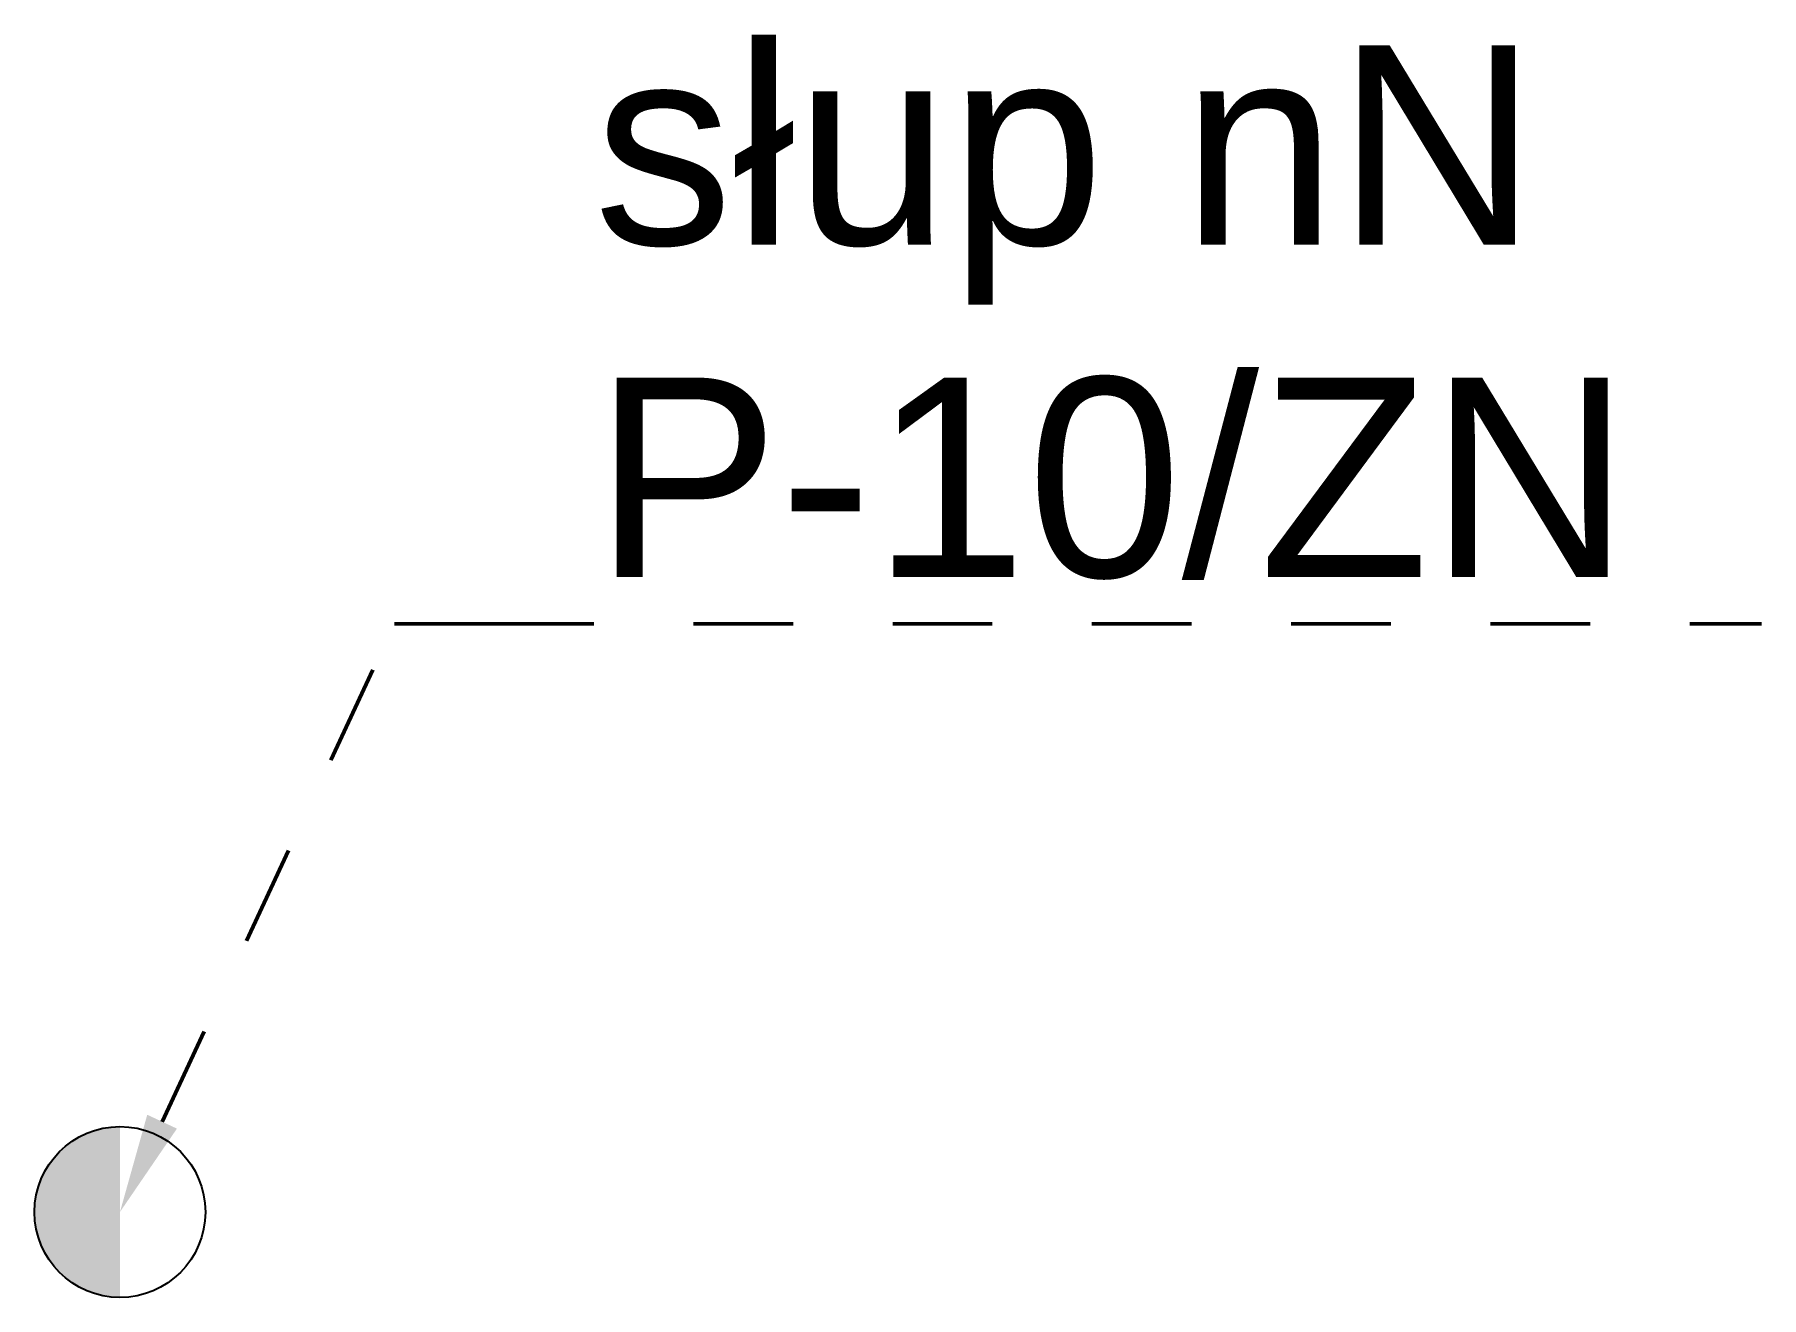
# Model space of a CAD drawing. Header units: metres. Extents: x 7531025 to 7555771, y 5771206 to 5789306.
# Drawn here: x 7545474.22 to 7545491.55, y 5784979.85 to 5784992.51 of the extents above; entities that cross this region are included whole.
import ezdxf
from ezdxf import colors
from ezdxf.entities.mleader import LeaderData, LeaderLine
from ezdxf.math import Vec2, Vec3

# ---------------------------------------------------------------- set-up
doc = ezdxf.new("R2010")
doc.units = ezdxf.units.M
doc.linetypes.add('4002', pattern=[2, 1, -1])
doc.layers.add('!sn', color=6, linetype='4002', lineweight=50)
doc.layers.add('_MM opisy', color=7, linetype='Continuous')
doc.layers.add('_MM slupy', color=5, linetype='Continuous')
doc.styles.get("Standard").update_dxf_attribs({"font": 'ARIAL.TTF'})

# ---------------------------------------------------------------- blocks, each defined once
blk = doc.blocks.new('ZN')
at = {"layer": '_MM slupy', "transparency": 33554687}
h = blk.add_hatch(color=256, dxfattribs=at)
h.dxf.hatch_style = 1
h.paths.add_polyline_path([(0, -0.857), (0, 0.857, 1)])
at = {"layer": '_MM slupy'}
blk.add_circle((0, 0), 0.857, dxfattribs=at)
blk = doc.blocks.new('q')
at = {"layer": '_MM slupy'}
blk.add_blockref('ZN', (0, 0), dxfattribs=at)
at = {"layer": '_MM opisy'}
ml = blk.add_multileader_mtext('Standard', dxfattribs=at)
ml.set_content('\\pxql;słup nN\\PP-10/ZN', color=256)
ml.set_leader_properties()
ml.build(insert=Vec2(0, 0))
ml.multileader.update_dxf_attribs({"has_text_frame": 1, "text_left_attachment_type": 5, "text_right_attachment_type": 5, "dogleg_length": 1, "arrow_head_size": 1})
ctx = ml.context
ctx.base_point, ctx.char_height, ctx.arrow_head_size, ctx.landing_gap_size, ctx.plane_origin = Vec3(3.754, 5.901), 2, 1, 1, Vec3(1.717, -1.42)
ctx.left_attachment, ctx.right_attachment = 5, 5
notes = []
notes.append((ctx, [(0, (1, 1, 0), (2.754, 5.901), (1, 0), 1, [(0, [(0, 0), (2.754, 5.901)], 0, [])])]))
ctx.mtext.insert, ctx.mtext.flow_direction = Vec3(4.754, 11.703), 5
ctx.mtext.has_bg_fill, ctx.mtext.bg_color, ctx.mtext.bg_scale_factor, ctx.mtext.bg_transparency, ctx.mtext.use_window_bg_color = 1, -1023410175, 1, 0, 1
for ctx, leaders in notes:
    for number, flags, end, landing, length, lines in leaders:
        leader = LeaderData()
        leader.index, (leader.has_last_leader_line, leader.has_dogleg_vector, leader.attachment_direction) = number, flags
        leader.last_leader_point, leader.dogleg_vector, leader.dogleg_length = Vec3(end), Vec3(landing), length
        for number, points, colour, breaks in lines:
            line = LeaderLine()
            line.index, line.vertices, line.color, line.breaks = number, Vec3.list(points), colors.encode_raw_color(colour), breaks
            leader.lines.append(line)
        ctx.leaders.append(leader)

msp = doc.modelspace()

# ---------------------------------------------------------------- block references
at = {"layer": '!sn'}
msp.add_blockref('q', (7545475.081, 5784980.703), dxfattribs=at)

doc.saveas('drawing.dxf')
